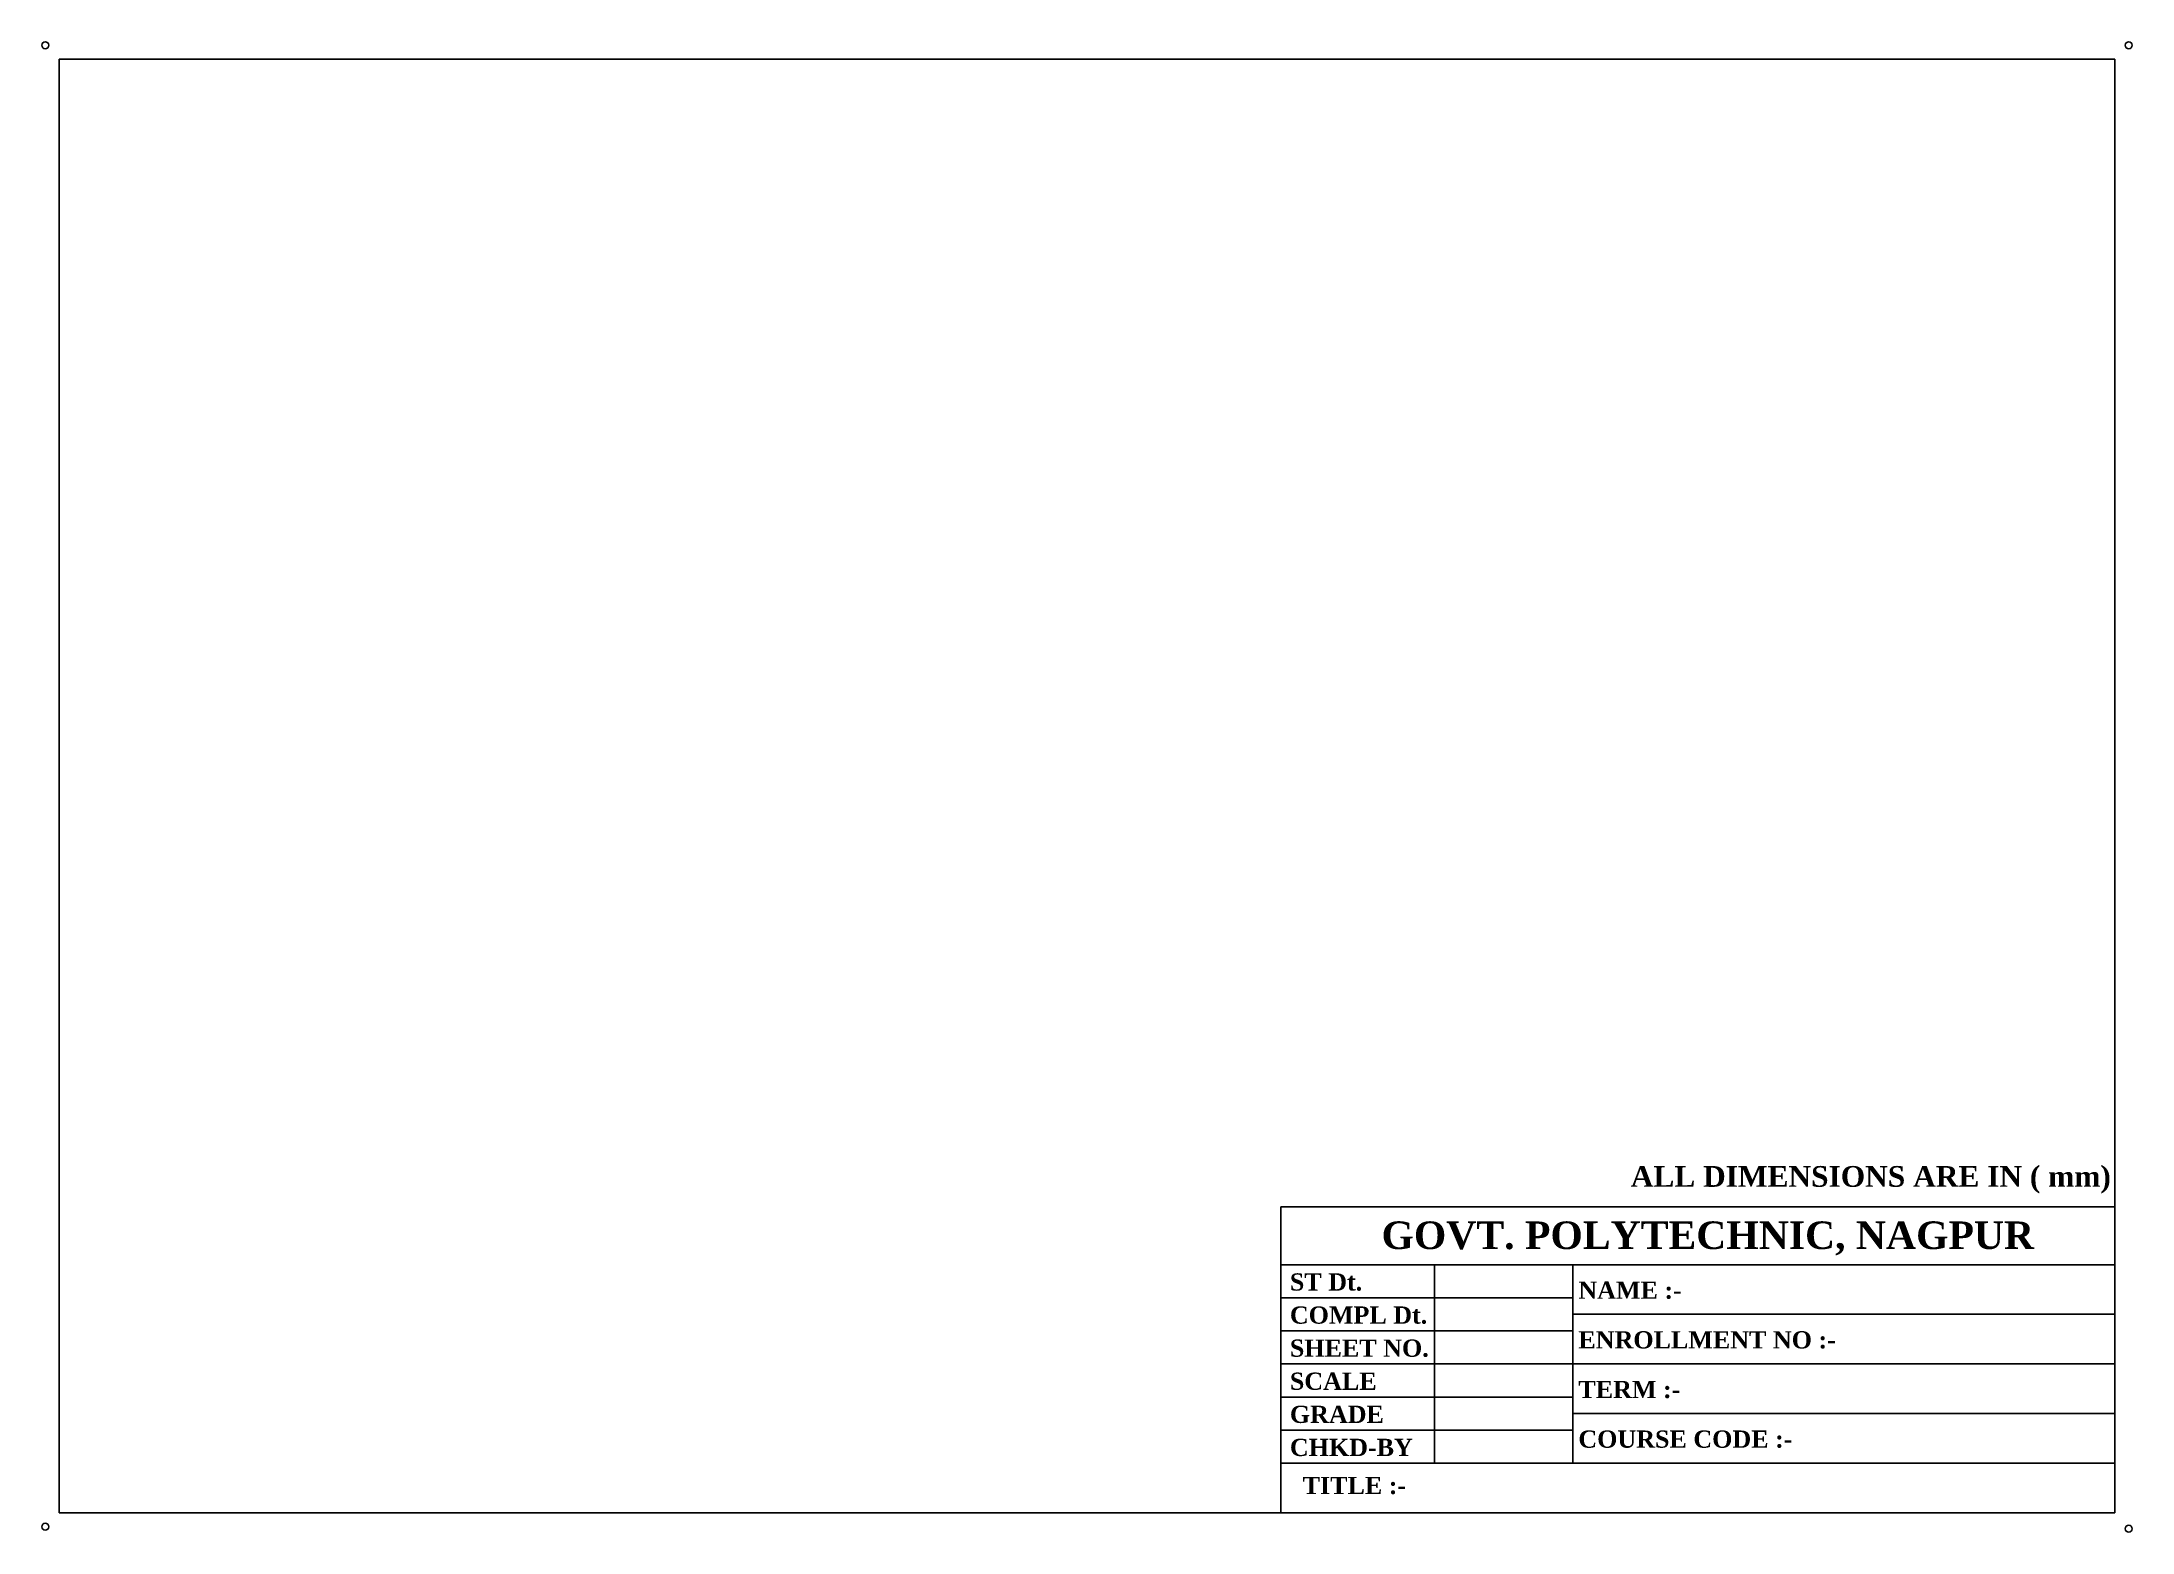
# Model space of a CAD drawing. Header units: millimetres. Extents: x -151 to 151, y 66 to 281.
import ezdxf

# ---------------------------------------------------------------- set-up
doc = ezdxf.new("R2010")
doc.units = ezdxf.units.MM
doc.styles.get("Standard").update_dxf_attribs({"font": 'arial.ttf'})

msp = doc.modelspace()

# ---------------------------------------------------------------- linework, layer by layer
for p, q in [((-148.22, 278.37), (-148.22, 68.37)), ((148.78, 278.37), (-148.22, 278.37)), ((148.78, 68.37), (148.78, 278.37)), ((28.3, 68.37), (28.3, 112.57)), ((28.3, 112.57), (148.78, 112.57)), ((148.78, 112.57), (148.78, 104.2)), ((148.78, 104.2), (28.3, 104.2)), ((50.48, 75.52), (50.48, 104.2)), ((70.49, 75.52), (70.49, 104.2)), ((70.49, 99.42), (28.3, 99.42)), ((148.78, 97.03), (70.49, 97.03)), ((70.49, 94.64), (28.3, 94.64)), ((148.78, 89.86), (28.3, 89.86)), ((70.49, 89.86), (28.3, 89.86)), ((70.49, 85.08), (28.3, 85.08)), ((148.78, 82.69), (70.49, 82.69)), ((70.49, 80.3), (28.3, 80.3)), ((148.78, 75.52), (28.3, 75.52)), ((-148.22, 68.37), (148.78, 68.37)), ((148.78, 68.37), (28.3, 68.37))]:
    msp.add_line(p, q)
for centre in [(-150.22, 280.37), (150.78, 280.37), (-150.22, 66.35), (150.78, 66.06)]:
    msp.add_circle(centre, 0.5)

# ---------------------------------------------------------------- texts
at = {"insert": (78.84, 118.45), "char_height": 3, "attachment_point": 1}
msp.add_mtext('{\\fTimes New Roman|b1|i0|c0|p18;ALL DIMENSIONS ARE IN ( mm) }', dxfattribs=at)
at = {"attachment_point": 1}
for s, width, heights, insert, char_height in [('{\\fTimes New Roman|b1|i0|c0|p18;GOVT. POLYTECHNIC, NAGPUR}', 98.5096, [0], (42.83, 110.45), 3.9838), ('{\\fTimes New Roman|b1|i0|c0|p18;ST Dt.}', 23.1638, [0], (29.59, 102.95), 2.4899), ('{\\fTimes New Roman|b1|i0|c0|p18;NAME :-  }', 61.0227, [0], (71.27, 101.76), 2.4899), ('{\\fTimes New Roman|b1|i0|c0|p18;COMPL Dt.}', 23.1638, [0], (29.59, 98.17), 2.4899), ('{\\fTimes New Roman|b1|i0|c0|p18;ENROLLMENT NO :-  }', 56.3869, [0], (71.27, 94.59), 2.4899), ('{\\fTimes New Roman|b1|i0|c0|p18;SHEET NO.}', 23.1638, [0], (29.59, 93.39), 2.4899), ('{\\fTimes New Roman|b1|i0|c0|p18;SCALE}', 23.1638, [0], (29.59, 88.61), 2.4899), ('{\\fTimes New Roman|b1|i0|c0|p18;TERM :-  }', 38.4876, [2.53], (71.27, 87.42), 2.4899), ('{\\fTimes New Roman|b1|i0|c0|p18;GRADE}', 23.1638, [0], (29.59, 83.83), 2.4899), ('{\\fTimes New Roman|b1|i0|c0|p18;CHKD-BY}', 23.1638, [0], (29.59, 79.05), 2.4899), ('{\\fTimes New Roman|b1|i0|c0|p18;COURSE CODE :-  }', 50.1424, [0], (71.27, 80.25), 2.4899), ('{\\fTimes New Roman|b1|i0|c0|p18;TITLE :-}', 23.1638, [0], (31.44, 73.55), 2.4899)]:
    msp.add_mtext_dynamic_manual_height_columns(s, width=width, gutter_width=12.5, heights=heights, dxfattribs=dict(at, insert=insert, char_height=char_height))

doc.saveas('drawing.dxf')
